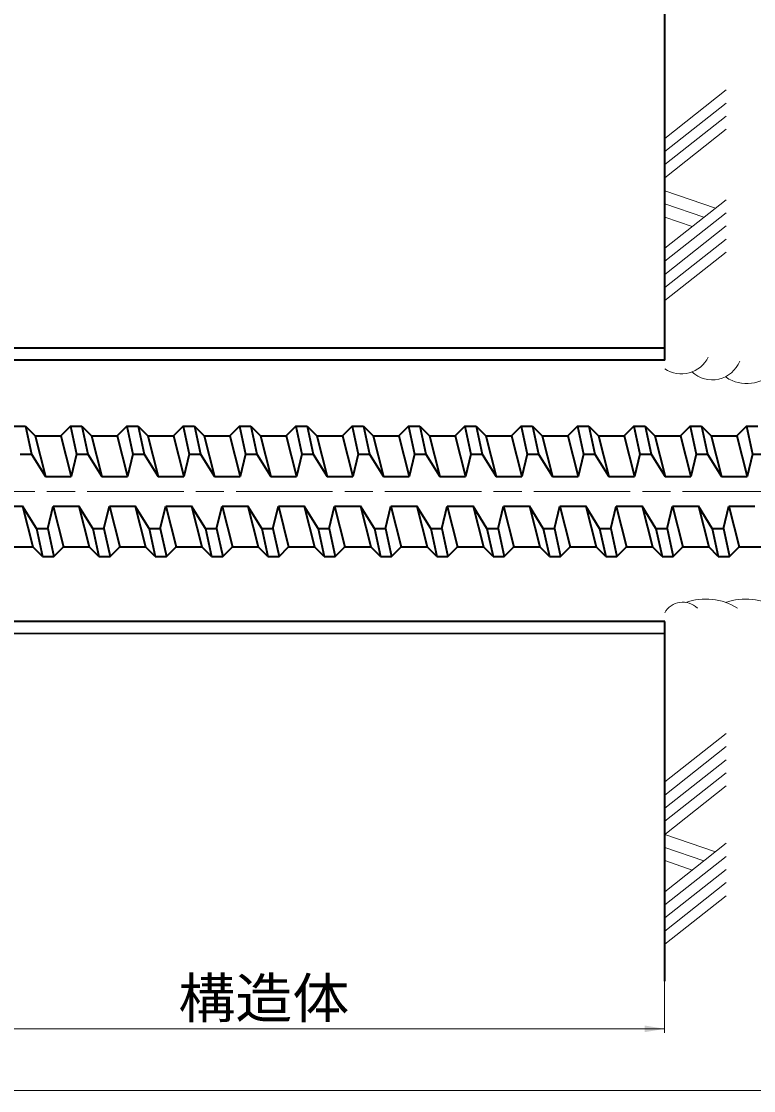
# Model space of a CAD drawing. Units: millimetres at full size, sheet at 1:2; details may follow other scales. Extents: x 1805 to 3487, y 895 to 2083.
# Drawn here: x 2158.4 to 2340.4, y 1607.2 to 1873.2 of the extents above; entities that cross this region are included whole.
import ezdxf
from ezdxf.enums import TextEntityAlignment as Align

# ---------------------------------------------------------------- set-up
doc = ezdxf.new("R2010")
doc.units = ezdxf.units.MM
doc.header["$LTSCALE"] = 2
doc.linetypes.add('CHAIN', pattern=[18.5, 12, -1.5, 3.5, -1.5])
for name, color, linetype, lineweight in [('1外形線', 7, 'Continuous', 35), ('2細い実線', 3, 'Continuous', 20), ('4中心線', 1, 'CHAIN', 15), ('6寸法線', 4, 'Continuous', 18)]:
    doc.layers.add(name, color=color, linetype=linetype, lineweight=lineweight)
doc.styles.add('ＭＳ Ｐゴシック', font='')
doc.styles.get('ＭＳ Ｐゴシック').set_extended_font_data('MS PGothic')

# ---------------------------------------------------------------- blocks, each defined once
blk = doc.blocks.new('filled_arrow')
at = {"color": 0, "linetype": 'Continuous', "lineweight": -2}
blk.add_solid([(7.5, 1.25), (0, 0), (7.5, -1.25)], dxfattribs=at)

msp = doc.modelspace()

# ---------------------------------------------------------------- linework, layer by layer
at = {"layer": '1外形線'}
for p, q in [((2318.286, 1788.881), (2318.288, 1886.529)), ((2318.283, 1791.881), (2119.045, 1791.887)), ((2318.283, 1788.881), (2119.044, 1788.887)), ((2156.618, 1772.513), (2159.418, 1772.513)), ((2159.418, 1772.513), (2161.818, 1770.113)), ((2159.418, 1772.513), (2160.92, 1765.562)), ((2170.618, 1772.513), (2168.218, 1770.113)), ((2170.618, 1772.513), (2173.418, 1772.513)), ((2170.618, 1772.513), (2172.12, 1765.562)), ((2173.418, 1772.513), (2175.818, 1770.113)), ((2173.418, 1772.513), (2174.92, 1765.562)), ((2184.618, 1772.513), (2182.218, 1770.113)), ((2184.618, 1772.513), (2187.418, 1772.513)), ((2184.618, 1772.513), (2186.12, 1765.562)), ((2187.418, 1772.513), (2189.818, 1770.113)), ((2187.418, 1772.513), (2188.92, 1765.562)), ((2198.618, 1772.513), (2196.218, 1770.113)), ((2198.618, 1772.513), (2201.418, 1772.513)), ((2198.618, 1772.513), (2200.12, 1765.562)), ((2201.418, 1772.513), (2203.818, 1770.113)), ((2201.418, 1772.513), (2202.92, 1765.562)), ((2212.618, 1772.513), (2210.218, 1770.113)), ((2212.618, 1772.513), (2214.12, 1765.562)), ((2212.618, 1772.513), (2215.418, 1772.513)), ((2215.418, 1772.513), (2216.92, 1765.562)), ((2215.418, 1772.513), (2217.818, 1770.113)), ((2226.618, 1772.513), (2224.218, 1770.113)), ((2226.618, 1772.513), (2228.12, 1765.562)), ((2226.618, 1772.513), (2229.418, 1772.513)), ((2229.418, 1772.513), (2230.92, 1765.562)), ((2229.418, 1772.513), (2231.818, 1770.113)), ((2240.618, 1772.513), (2238.218, 1770.113)), ((2240.618, 1772.513), (2243.418, 1772.513)), ((2240.618, 1772.513), (2242.12, 1765.562)), ((2243.418, 1772.513), (2245.818, 1770.113)), ((2243.418, 1772.513), (2244.92, 1765.562)), ((2254.618, 1772.513), (2252.218, 1770.113)), ((2254.618, 1772.513), (2257.418, 1772.513)), ((2254.618, 1772.513), (2256.12, 1765.562)), ((2257.418, 1772.513), (2259.818, 1770.113)), ((2257.418, 1772.513), (2258.92, 1765.562)), ((2268.618, 1772.513), (2266.218, 1770.113)), ((2268.618, 1772.513), (2271.418, 1772.513)), ((2268.618, 1772.513), (2270.12, 1765.562)), ((2271.418, 1772.513), (2273.818, 1770.113)), ((2271.418, 1772.513), (2272.92, 1765.562)), ((2282.618, 1772.513), (2280.218, 1770.113)), ((2282.618, 1772.513), (2285.418, 1772.513)), ((2282.618, 1772.513), (2284.12, 1765.562)), ((2285.418, 1772.513), (2287.818, 1770.113)), ((2285.418, 1772.513), (2286.92, 1765.562)), ((2296.618, 1772.513), (2294.218, 1770.113)), ((2296.618, 1772.513), (2299.418, 1772.513)), ((2296.618, 1772.513), (2298.12, 1765.562)), ((2299.418, 1772.513), (2301.818, 1770.113)), ((2299.418, 1772.513), (2300.92, 1765.562)), ((2310.618, 1772.513), (2308.218, 1770.113)), ((2310.618, 1772.513), (2313.418, 1772.513)), ((2310.618, 1772.513), (2312.12, 1765.562)), ((2313.418, 1772.513), (2315.818, 1770.113)), ((2313.418, 1772.513), (2314.92, 1765.562)), ((2324.618, 1772.513), (2322.218, 1770.113)), ((2324.618, 1772.513), (2327.418, 1772.513)), ((2324.618, 1772.513), (2326.12, 1765.562)), ((2327.418, 1772.513), (2329.818, 1770.113)), ((2327.418, 1772.513), (2328.92, 1765.562)), ((2338.618, 1772.513), (2336.218, 1770.113)), ((2338.618, 1772.513), (2341.418, 1772.513)), ((2338.618, 1772.513), (2340.12, 1765.562)), ((2161.818, 1770.113), (2168.218, 1770.113)), ((2161.818, 1770.113), (2164.385, 1759.994)), ((2168.218, 1770.113), (2170.785, 1759.994)), ((2175.818, 1770.113), (2182.218, 1770.113)), ((2175.818, 1770.113), (2178.385, 1759.994)), ((2182.218, 1770.113), (2184.785, 1759.994)), ((2189.818, 1770.113), (2196.218, 1770.113)), ((2189.818, 1770.113), (2192.385, 1759.994)), ((2196.218, 1770.113), (2198.785, 1759.994)), ((2203.818, 1770.113), (2210.218, 1770.113)), ((2203.818, 1770.113), (2206.385, 1759.994)), ((2210.218, 1770.113), (2212.785, 1759.994)), ((2217.818, 1770.113), (2220.385, 1759.994)), ((2217.818, 1770.113), (2224.218, 1770.113)), ((2224.218, 1770.113), (2226.785, 1759.994)), ((2231.818, 1770.113), (2238.218, 1770.113)), ((2231.818, 1770.113), (2234.385, 1759.994)), ((2238.218, 1770.113), (2240.785, 1759.994)), ((2245.818, 1770.113), (2252.218, 1770.113)), ((2245.818, 1770.113), (2248.385, 1759.994)), ((2252.218, 1770.113), (2254.785, 1759.994)), ((2259.818, 1770.113), (2266.218, 1770.113)), ((2259.818, 1770.113), (2262.385, 1759.994)), ((2266.218, 1770.113), (2268.785, 1759.994)), ((2273.818, 1770.113), (2280.218, 1770.113)), ((2273.818, 1770.113), (2276.385, 1759.994)), ((2280.218, 1770.113), (2282.785, 1759.994)), ((2287.818, 1770.113), (2294.218, 1770.113)), ((2287.818, 1770.113), (2290.385, 1759.994)), ((2294.218, 1770.113), (2296.785, 1759.994)), ((2301.818, 1770.113), (2308.218, 1770.113)), ((2301.818, 1770.113), (2304.385, 1759.994)), ((2308.218, 1770.113), (2310.785, 1759.994)), ((2315.818, 1770.113), (2322.218, 1770.113)), ((2315.818, 1770.113), (2318.385, 1759.994)), ((2322.218, 1770.113), (2324.785, 1759.994)), ((2329.818, 1770.113), (2336.218, 1770.113)), ((2329.818, 1770.113), (2332.385, 1759.994)), ((2336.218, 1770.113), (2338.785, 1759.994)), ((2158.12, 1765.562), (2160.92, 1765.562)), ((2160.92, 1765.562), (2164.385, 1759.994)), ((2172.12, 1765.562), (2170.785, 1759.994)), ((2172.12, 1765.562), (2174.92, 1765.562)), ((2174.92, 1765.562), (2178.385, 1759.994)), ((2186.12, 1765.562), (2184.785, 1759.994)), ((2186.12, 1765.562), (2188.92, 1765.562)), ((2188.92, 1765.562), (2192.385, 1759.994)), ((2200.12, 1765.562), (2198.785, 1759.994)), ((2200.12, 1765.562), (2202.92, 1765.562)), ((2202.92, 1765.562), (2206.385, 1759.994)), ((2214.12, 1765.562), (2212.785, 1759.994)), ((2214.12, 1765.562), (2216.92, 1765.562)), ((2216.92, 1765.562), (2220.385, 1759.994)), ((2228.12, 1765.562), (2226.785, 1759.994)), ((2228.12, 1765.562), (2230.92, 1765.562)), ((2230.92, 1765.562), (2234.385, 1759.994)), ((2242.12, 1765.562), (2240.785, 1759.994)), ((2242.12, 1765.562), (2244.92, 1765.562)), ((2244.92, 1765.562), (2248.385, 1759.994)), ((2256.12, 1765.562), (2254.785, 1759.994)), ((2256.12, 1765.562), (2258.92, 1765.562)), ((2258.92, 1765.562), (2262.385, 1759.994)), ((2270.12, 1765.562), (2268.785, 1759.994)), ((2270.12, 1765.562), (2272.92, 1765.562)), ((2272.92, 1765.562), (2276.385, 1759.994)), ((2284.12, 1765.562), (2282.785, 1759.994)), ((2284.12, 1765.562), (2286.92, 1765.562)), ((2286.92, 1765.562), (2290.385, 1759.994)), ((2298.12, 1765.562), (2296.785, 1759.994)), ((2298.12, 1765.562), (2300.92, 1765.562)), ((2300.92, 1765.562), (2304.385, 1759.994)), ((2312.12, 1765.562), (2310.785, 1759.994)), ((2312.12, 1765.562), (2314.92, 1765.562)), ((2314.92, 1765.562), (2318.385, 1759.994)), ((2326.12, 1765.562), (2324.785, 1759.994)), ((2326.12, 1765.562), (2328.92, 1765.562)), ((2328.92, 1765.562), (2332.385, 1759.994)), ((2340.12, 1765.562), (2338.785, 1759.994)), ((2340.12, 1765.562), (2342.92, 1765.562)), ((2164.385, 1759.994), (2170.785, 1759.994)), ((2178.385, 1759.994), (2184.785, 1759.994)), ((2192.385, 1759.994), (2198.785, 1759.994)), ((2206.385, 1759.994), (2212.785, 1759.994)), ((2220.385, 1759.994), (2226.785, 1759.994)), ((2234.385, 1759.994), (2240.785, 1759.994)), ((2248.385, 1759.994), (2254.785, 1759.994)), ((2262.385, 1759.994), (2268.785, 1759.994)), ((2276.385, 1759.994), (2282.785, 1759.994)), ((2290.385, 1759.994), (2296.785, 1759.994)), ((2304.385, 1759.994), (2310.785, 1759.994)), ((2318.385, 1759.994), (2324.785, 1759.994)), ((2332.385, 1759.994), (2338.785, 1759.994)), ((2152.252, 1752.632), (2158.652, 1752.632)), ((2158.652, 1752.632), (2161.218, 1742.513)), ((2162.117, 1747.064), (2158.652, 1752.632)), ((2164.917, 1747.064), (2166.252, 1752.632)), ((2166.252, 1752.632), (2172.652, 1752.632)), ((2166.252, 1752.632), (2168.818, 1742.513)), ((2172.652, 1752.632), (2175.218, 1742.513)), ((2176.117, 1747.064), (2172.652, 1752.632)), ((2178.917, 1747.064), (2180.252, 1752.632)), ((2180.252, 1752.632), (2186.652, 1752.632)), ((2180.252, 1752.632), (2182.818, 1742.513)), ((2186.652, 1752.632), (2189.218, 1742.513)), ((2190.117, 1747.064), (2186.652, 1752.632)), ((2192.917, 1747.064), (2194.252, 1752.632)), ((2194.252, 1752.632), (2200.652, 1752.632)), ((2194.252, 1752.632), (2196.818, 1742.513)), ((2200.652, 1752.632), (2203.218, 1742.513)), ((2204.117, 1747.064), (2200.652, 1752.632)), ((2206.917, 1747.064), (2208.252, 1752.632)), ((2208.252, 1752.632), (2214.652, 1752.632)), ((2208.252, 1752.632), (2210.818, 1742.513)), ((2214.652, 1752.632), (2217.218, 1742.513)), ((2218.117, 1747.064), (2214.652, 1752.632)), ((2220.917, 1747.064), (2222.252, 1752.632)), ((2222.252, 1752.632), (2228.652, 1752.632)), ((2222.252, 1752.632), (2224.818, 1742.513)), ((2228.652, 1752.632), (2231.218, 1742.513)), ((2232.117, 1747.064), (2228.652, 1752.632)), ((2234.917, 1747.064), (2236.252, 1752.632)), ((2236.252, 1752.632), (2242.652, 1752.632)), ((2236.252, 1752.632), (2238.818, 1742.513)), ((2246.117, 1747.064), (2242.652, 1752.632)), ((2242.652, 1752.632), (2245.218, 1742.513)), ((2248.917, 1747.064), (2250.252, 1752.632)), ((2250.252, 1752.632), (2256.652, 1752.632)), ((2250.252, 1752.632), (2252.818, 1742.513)), ((2256.652, 1752.632), (2259.218, 1742.513)), ((2260.117, 1747.064), (2256.652, 1752.632)), ((2262.917, 1747.064), (2264.252, 1752.632)), ((2264.252, 1752.632), (2270.652, 1752.632)), ((2264.252, 1752.632), (2266.818, 1742.513)), ((2270.652, 1752.632), (2273.218, 1742.513)), ((2274.117, 1747.064), (2270.652, 1752.632)), ((2276.917, 1747.064), (2278.252, 1752.632)), ((2278.252, 1752.632), (2284.652, 1752.632)), ((2278.252, 1752.632), (2280.818, 1742.513)), ((2284.652, 1752.632), (2287.218, 1742.513)), ((2288.117, 1747.064), (2284.652, 1752.632)), ((2290.917, 1747.064), (2292.252, 1752.632)), ((2292.252, 1752.632), (2298.652, 1752.632)), ((2292.252, 1752.632), (2294.818, 1742.513)), ((2298.652, 1752.632), (2301.218, 1742.513)), ((2302.117, 1747.064), (2298.652, 1752.632)), ((2304.917, 1747.064), (2306.252, 1752.632)), ((2306.252, 1752.632), (2312.652, 1752.632)), ((2306.252, 1752.632), (2308.818, 1742.513)), ((2312.652, 1752.632), (2315.218, 1742.513)), ((2316.117, 1747.064), (2312.652, 1752.632)), ((2318.917, 1747.064), (2320.252, 1752.632)), ((2320.252, 1752.632), (2326.652, 1752.632)), ((2320.252, 1752.632), (2322.818, 1742.513)), ((2326.652, 1752.632), (2329.218, 1742.513)), ((2330.117, 1747.064), (2326.652, 1752.632)), ((2332.917, 1747.064), (2334.252, 1752.632)), ((2334.252, 1752.632), (2340.652, 1752.632)), ((2334.252, 1752.632), (2336.818, 1742.513)), ((2162.117, 1747.064), (2163.618, 1740.113)), ((2162.117, 1747.064), (2164.917, 1747.064)), ((2164.917, 1747.064), (2166.418, 1740.113)), ((2176.117, 1747.064), (2177.618, 1740.113)), ((2176.117, 1747.064), (2178.917, 1747.064)), ((2178.917, 1747.064), (2180.418, 1740.113)), ((2190.117, 1747.064), (2191.618, 1740.113)), ((2190.117, 1747.064), (2192.917, 1747.064)), ((2192.917, 1747.064), (2194.418, 1740.113)), ((2204.117, 1747.064), (2205.618, 1740.113)), ((2204.117, 1747.064), (2206.917, 1747.064)), ((2206.917, 1747.064), (2208.418, 1740.113)), ((2218.117, 1747.064), (2219.618, 1740.113)), ((2218.117, 1747.064), (2220.917, 1747.064)), ((2220.917, 1747.064), (2222.418, 1740.113)), ((2232.117, 1747.064), (2233.618, 1740.113)), ((2232.117, 1747.064), (2234.917, 1747.064)), ((2234.917, 1747.064), (2236.418, 1740.113)), ((2246.117, 1747.064), (2248.917, 1747.064)), ((2246.117, 1747.064), (2247.618, 1740.113)), ((2248.917, 1747.064), (2250.418, 1740.113)), ((2260.117, 1747.064), (2261.618, 1740.113)), ((2260.117, 1747.064), (2262.917, 1747.064)), ((2262.917, 1747.064), (2264.418, 1740.113)), ((2274.117, 1747.064), (2275.618, 1740.113)), ((2274.117, 1747.064), (2276.917, 1747.064)), ((2276.917, 1747.064), (2278.418, 1740.113)), ((2288.117, 1747.064), (2289.618, 1740.113)), ((2288.117, 1747.064), (2290.917, 1747.064)), ((2290.917, 1747.064), (2292.418, 1740.113)), ((2302.117, 1747.064), (2303.618, 1740.113)), ((2302.117, 1747.064), (2304.917, 1747.064)), ((2304.917, 1747.064), (2306.418, 1740.113)), ((2316.117, 1747.064), (2317.618, 1740.113)), ((2316.117, 1747.064), (2318.917, 1747.064)), ((2318.917, 1747.064), (2320.418, 1740.113)), ((2330.117, 1747.064), (2331.618, 1740.113)), ((2330.117, 1747.064), (2332.917, 1747.064)), ((2332.917, 1747.064), (2334.418, 1740.113)), ((2154.818, 1742.513), (2161.218, 1742.513)), ((2163.618, 1740.113), (2161.218, 1742.513)), ((2166.418, 1740.113), (2168.818, 1742.513)), ((2168.818, 1742.513), (2175.218, 1742.513)), ((2177.618, 1740.113), (2175.218, 1742.513)), ((2180.418, 1740.113), (2182.818, 1742.513)), ((2182.818, 1742.513), (2189.218, 1742.513)), ((2191.618, 1740.113), (2189.218, 1742.513)), ((2194.418, 1740.113), (2196.818, 1742.513)), ((2196.818, 1742.513), (2203.218, 1742.513)), ((2205.618, 1740.113), (2203.218, 1742.513)), ((2208.418, 1740.113), (2210.818, 1742.513)), ((2210.818, 1742.513), (2217.218, 1742.513)), ((2219.618, 1740.113), (2217.218, 1742.513)), ((2222.418, 1740.113), (2224.818, 1742.513)), ((2224.818, 1742.513), (2231.218, 1742.513)), ((2233.618, 1740.113), (2231.218, 1742.513)), ((2236.418, 1740.113), (2238.818, 1742.513)), ((2238.818, 1742.513), (2245.218, 1742.513)), ((2247.618, 1740.113), (2245.218, 1742.513)), ((2250.418, 1740.113), (2252.818, 1742.513)), ((2252.818, 1742.513), (2259.218, 1742.513)), ((2261.618, 1740.113), (2259.218, 1742.513)), ((2264.418, 1740.113), (2266.818, 1742.513)), ((2266.818, 1742.513), (2273.218, 1742.513)), ((2275.618, 1740.113), (2273.218, 1742.513)), ((2278.418, 1740.113), (2280.818, 1742.513)), ((2280.818, 1742.513), (2287.218, 1742.513)), ((2289.618, 1740.113), (2287.218, 1742.513)), ((2292.418, 1740.113), (2294.818, 1742.513)), ((2294.818, 1742.513), (2301.218, 1742.513)), ((2303.618, 1740.113), (2301.218, 1742.513)), ((2306.418, 1740.113), (2308.818, 1742.513)), ((2308.818, 1742.513), (2315.218, 1742.513)), ((2317.618, 1740.113), (2315.218, 1742.513)), ((2320.418, 1740.113), (2322.818, 1742.513)), ((2322.818, 1742.513), (2329.218, 1742.513)), ((2331.618, 1740.113), (2329.218, 1742.513)), ((2334.418, 1740.113), (2336.818, 1742.513)), ((2336.818, 1742.513), (2343.218, 1742.513)), ((2163.618, 1740.113), (2166.418, 1740.113)), ((2177.618, 1740.113), (2180.418, 1740.113)), ((2191.618, 1740.113), (2194.418, 1740.113)), ((2205.618, 1740.113), (2208.418, 1740.113)), ((2219.618, 1740.113), (2222.418, 1740.113)), ((2233.618, 1740.113), (2236.418, 1740.113)), ((2247.618, 1740.113), (2250.418, 1740.113)), ((2261.618, 1740.113), (2264.418, 1740.113)), ((2275.618, 1740.113), (2278.418, 1740.113)), ((2289.618, 1740.113), (2292.418, 1740.113)), ((2303.618, 1740.113), (2306.418, 1740.113)), ((2317.618, 1740.113), (2320.418, 1740.113)), ((2331.618, 1740.113), (2334.418, 1740.113)), ((2318.281, 1723.881), (2119.043, 1723.887)), ((2318.282, 1634.426), (2318.283, 1723.881)), ((2318.281, 1720.881), (2119.043, 1720.887))]:
    msp.add_line(p, q, dxfattribs=at)
at = {"layer": '2細い実線', "color": 7}
for p, q in [((2318.288, 1844.081), (2333.582, 1856.125)), ((2318.287, 1840.821), (2333.583, 1852.865)), ((2318.287, 1837.56), (2333.582, 1849.603)), ((2318.287, 1834.3), (2333.582, 1846.344)), ((2330.917, 1826.714), (2318.287, 1831.039)), ((2318.286, 1816.769), (2333.582, 1828.812)), ((2328.031, 1824.442), (2318.287, 1827.779)), ((2318.286, 1813.509), (2333.582, 1825.552)), ((2325.146, 1822.169), (2318.287, 1824.519)), ((2318.286, 1810.248), (2333.581, 1822.292)), ((2318.286, 1806.988), (2333.581, 1819.031)), ((2318.286, 1803.727), (2333.581, 1815.771)), ((2318.283, 1684.002), (2333.578, 1696.045)), ((2318.283, 1680.741), (2333.578, 1692.784)), ((2318.283, 1677.481), (2333.578, 1689.524)), ((2318.283, 1674.219), (2333.578, 1686.264)), ((2318.283, 1670.959), (2333.577, 1683.003)), ((2330.913, 1666.635), (2318.283, 1670.959)), ((2318.282, 1656.689), (2333.577, 1668.733)), ((2328.027, 1664.362), (2318.283, 1667.699)), ((2318.282, 1653.428), (2333.577, 1665.473)), ((2325.141, 1662.09), (2318.282, 1664.438)), ((2318.282, 1650.168), (2333.577, 1662.212)), ((2318.282, 1646.908), (2333.577, 1658.951)), ((2318.282, 1643.647), (2333.576, 1655.69))]:
    msp.add_line(p, q, dxfattribs=at)
at = {"layer": '2細い実線'}
for centre, radius, start, end in [((2322.416, 1792.938), 7.453, 236.34325, 334.18787), ((2330.079, 1791.349), 7.354, 226.99882, 338.60952), ((2338.725, 1792.455), 9.363, 236.29836, 317.16495), ((2322.807, 1723.516), 5.189, 45.9526, 150.66553), ((2328.476, 1714.549), 14.948, 58.00506, 109.39786), ((2338.406, 1714.549), 14.948, 58.00506, 109.39786)]:
    msp.add_arc(centre, radius, start, end, dxfattribs=at)
at = {"layer": '4中心線'}
msp.add_line((3382.741, 1756.266), (1945.018, 1756.266), dxfattribs=at)
at = {"layer": '6寸法線'}
for p, q in [((2318.276, 1634.346), (2318.276, 1621.588)), ((2119.037, 1622.588), (2318.276, 1622.588)), ((2019.045, 1607.224), (3327.018, 1607.224))]:
    msp.add_line(p, q, dxfattribs=at)

# ---------------------------------------------------------------- block references
at = {"layer": '6寸法線', "xscale": 0.667, "yscale": 0.667, "rotation": 180}
msp.add_blockref('filled_arrow', (2318.276, 1622.588), dxfattribs=at)

# ---------------------------------------------------------------- texts
at = {"layer": '6寸法線', "style": 'ＭＳ Ｐゴシック', "width": 1.05}
msp.add_text('構造体', height=9.897, dxfattribs=at).set_placement((2218.657, 1630.236), align=Align.MIDDLE_CENTER)

doc.saveas('drawing.dxf')
